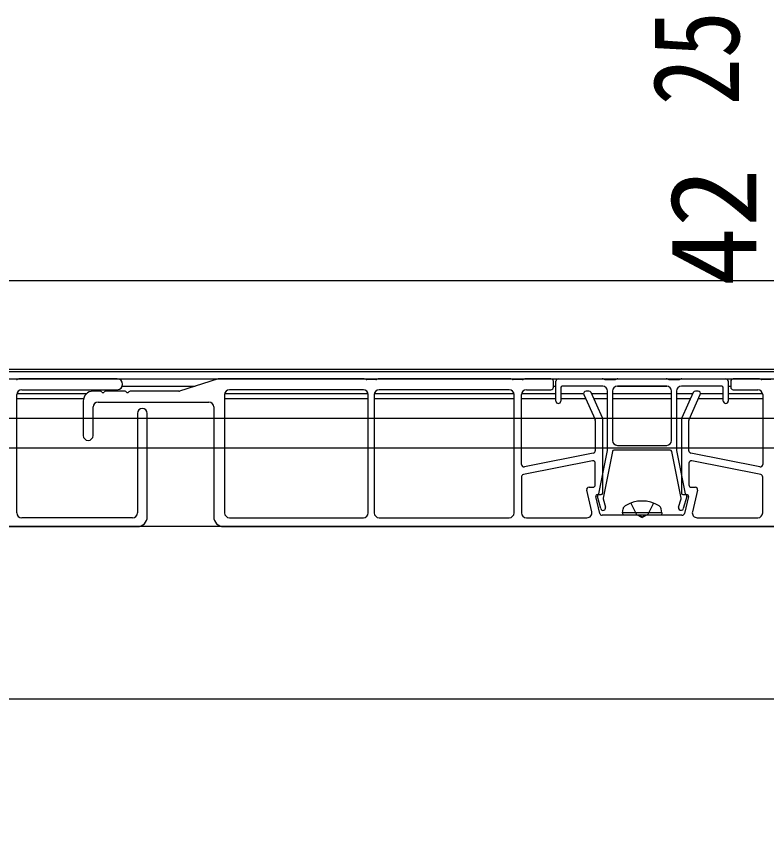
# Model space of a CAD drawing. Units: millimetres, scale not verified. Extents: x -1050 to 1050, y -1565 to 1556.
# Drawn here: x -44.5 to 107.8, y 477.9 to 646.5 of the extents above; entities that cross this region are included whole.
import ezdxf
from ezdxf.enums import TextEntityAlignment as Align

# ---------------------------------------------------------------- set-up
doc = ezdxf.new("R2010")
doc.units = ezdxf.units.MM
doc.header["$LTSCALE"] = 8
for name, color, linetype in [('0-4_YKK_12', 2, 'Continuous'), ('0-5_YKK_13', 4, 'Continuous'), ('0-6_YKK_D', 6, 'Continuous')]:
    doc.layers.add(name, color=color, linetype=linetype)
doc.styles.add('ＭＳ ゴシック', font='')
doc.styles.get('ＭＳ ゴシック').set_extended_font_data('MS Gothic')

msp = doc.modelspace()

# ---------------------------------------------------------------- linework, layer by layer
at = {"layer": '0-4_YKK_12'}
for p, q in [((-877.767, 593), (231.634, 593)), ((-457.031, 575), (198, 575)), ((-456, 574.5), (163, 574.5)), ((-456, 573), (163, 573)), ((-23.073, 571.5), (-8.3, 571.5)), ((64.5, 571.5), (65, 571.5)), ((77.5, 571.5), (87.5, 571.5)), ((100, 571.5), (100.5, 571.5)), ((-44.5, 569), (-30.936, 569)), ((-44.479, 570), (-30.323, 570)), ((-2.3, 569), (26.9, 569)), ((-2.28, 570), (26.88, 570)), ((28.1, 569), (56.5, 569)), ((28.12, 570), (56.48, 570)), ((58, 569), (65, 569)), ((58.02, 570), (65, 570)), ((66, 570), (70.629, 570)), ((66, 569), (71.034, 569)), ((72.227, 570), (75.5, 570)), ((72.682, 569), (75.5, 569)), ((76.5, 570), (88.5, 570)), ((76.5, 569), (88.5, 569)), ((89.5, 570), (92.773, 570)), ((89.5, 569), (92.32, 569)), ((93.967, 569), (99, 569)), ((94.371, 570), (99, 570)), ((100, 570), (106.98, 570)), ((100, 569), (107, 569)), ((198, 543), (-548, 543)), ((198, 508), (-548, 508))]:
    msp.add_line(p, q, dxfattribs=at)
at = {"layer": '0-5_YKK_13'}
for p, q in [((-44.07, 572.973), (-44.43, 572.865)), ((-24.1, 572.994), (-43.927, 572.994)), ((-3.573, 572.977), (-11.427, 570.523)), ((25.927, 573), (-3.424, 573)), ((26.43, 572.871), (26.07, 572.979)), ((28.427, 572.85), (26.573, 572.85)), ((28.93, 572.979), (28.57, 572.871)), ((55.677, 573), (29.073, 573)), ((56.18, 572.871), (55.82, 572.979)), ((58.177, 572.85), (56.323, 572.85)), ((58.68, 572.979), (58.32, 572.871)), ((64, 573), (58.823, 573)), ((64.5, 571.3), (64.5, 572.5)), ((65, 568.5), (65, 572.5)), ((65.5, 573), (74.427, 573)), ((74.57, 572.979), (74.93, 572.871)), ((75.073, 572.85), (76.927, 572.85)), ((77.07, 572.871), (77.43, 572.979)), ((77.573, 573), (87.427, 573)), ((87.57, 572.979), (87.93, 572.871)), ((88.073, 572.85), (89.927, 572.85)), ((90.07, 572.871), (90.43, 572.979)), ((90.573, 573), (99.5, 573)), ((100, 572.5), (100, 568.5)), ((100.5, 572.5), (100.5, 571.3)), ((106.177, 573), (101, 573)), ((106.68, 572.871), (106.32, 572.979)), ((108.677, 572.85), (106.823, 572.85)), ((-43.5, 570.794), (-24.1, 570.794)), ((-27.52, 570.5), (-29, 570.5)), ((-22.52, 570.5), (-26.48, 570.5)), ((-11.576, 570.5), (-21.48, 570.5)), ((25.9, 570.8), (-1.3, 570.8)), ((55.5, 570.8), (29.1, 570.8)), ((59, 570.8), (64, 570.8)), ((66, 571.2), (66, 568.5)), ((74.5, 571.5), (66.3, 571.5)), ((71.678, 570.5), (71.129, 570.5)), ((74.455, 565.099), (72.133, 570.207)), ((75.5, 558.53), (75.5, 570.5)), ((76.5, 570.5), (76.5, 560.5)), ((88.5, 560.5), (88.5, 570.5)), ((89.5, 570.5), (89.5, 558.53)), ((98.7, 571.5), (90.5, 571.5)), ((92.867, 570.207), (90.545, 565.088)), ((93.871, 570.5), (93.322, 570.5)), ((99, 568.5), (99, 571.2)), ((101, 570.8), (106, 570.8)), ((-44.5, 545.794), (-44.5, 569.794)), ((-31, 568.5), (-31, 561.5)), ((-2.3, 569.8), (-2.3, 545.8)), ((26.9, 545.8), (26.9, 569.8)), ((28.1, 569.8), (28.1, 545.8)), ((56.5, 545.8), (56.5, 569.8)), ((58, 555.61), (58, 569.8)), ((70.674, 569.793), (72.955, 564.774)), ((92.045, 564.763), (94.327, 569.793)), ((107, 569.8), (107, 555.61)), ((-29, 561.5), (-29, 567.3)), ((-28, 568.3), (-5.5, 568.3)), ((-4.5, 567.3), (-4.5, 545)), ((-20, 565.994), (-20, 545.794)), ((-18, 544.994), (-18, 565.994)), ((73, 564.567), (73, 558.41)), ((74.5, 549.8), (74.5, 564.892)), ((90.5, 564.881), (90.5, 549.8)), ((92, 558.41), (92, 564.557)), ((-252, 559.001), (233.111, 559.001)), ((73.737, 549.683), (75.494, 558.471)), ((88.234, 558.5), (76.766, 558.5)), ((77.5, 559.5), (87.5, 559.5)), ((89.506, 558.471), (91.263, 549.683)), ((72.598, 557.92), (58.598, 555.12)), ((76.472, 558.259), (74.579, 548.798)), ((90.421, 548.798), (88.528, 558.259)), ((106.402, 555.12), (92.402, 557.92)), ((72.402, 556.351), (58.402, 553.551)), ((73, 551.5), (73, 555.86)), ((92, 555.86), (92, 551.5)), ((106.598, 553.551), (92.598, 556.351)), ((58, 553.06), (58, 545.8)), ((107, 545.8), (107, 553.06)), ((72.284, 546.032), (71.248, 550.384)), ((71.734, 551), (72.5, 551)), ((92.5, 551), (93.266, 551)), ((93.752, 550.384), (92.716, 546.032)), ((73.909, 545.684), (73.088, 549.131)), ((73.38, 549.5), (74.2, 549.5)), ((74.12, 546.662), (73.414, 549.111)), ((74.585, 548.656), (75.08, 546.938)), ((89.92, 546.938), (90.415, 548.656)), ((90.8, 549.5), (91.62, 549.5)), ((91.586, 549.111), (90.88, 546.662)), ((91.912, 549.131), (91.091, 545.684)), ((78.5, 545.8), (78.641, 546.602)), ((86.5, 545.8), (86.359, 546.602)), ((-1.3, 544.8), (25.9, 544.8)), ((29.1, 544.8), (55.5, 544.8)), ((59, 544.8), (71.311, 544.8)), ((81.98, 545.3), (74.395, 545.3)), ((86.5, 545.8), (78.5, 545.8)), ((78.5, 545.8), (78.588, 545.3)), ((86.412, 545.3), (78.588, 545.3)), ((90.605, 545.3), (83.02, 545.3)), ((86.5, 545.8), (86.412, 545.3)), ((93.689, 544.8), (106, 544.8)), ((-21, 544.794), (-43.5, 544.794)), ((-216.5, 542.994), (-20, 542.994)), ((-2.5, 543), (194, 543))]:
    msp.add_line(p, q, dxfattribs=at)
for points in [[(87.5, 571.5), (82.5, 571.5), (77.5, 571.5)], [(-252, 433.001), (-252, 565.001), (233.313, 565.001)], [(80.2, 547.779), (81.355, 545.463), (82.5, 544.854)], [(84.8, 547.779), (83.645, 545.463), (82.5, 544.854)]]:
    msp.add_lwpolyline(points, dxfattribs=at)
for centre, radius, start, end in [((-44.573, 573.344), 0.5, 270, 286.69924), ((-43.927, 572.494), 0.5, 90, 106.69924), ((-24.1, 571.894), 1.1, 270, 90), ((-3.424, 572.5), 0.5, 90, 107.35402), ((25.927, 572.5), 0.5, 73.30076, 90), ((26.573, 573.35), 0.5, 253.30076, 270), ((28.427, 573.35), 0.5, 270, 286.69924), ((29.073, 572.5), 0.5, 90, 106.69924), ((55.677, 572.5), 0.5, 73.30076, 90), ((56.323, 573.35), 0.5, 253.30076, 270), ((58.177, 573.35), 0.5, 270, 286.69924), ((58.823, 572.5), 0.5, 90, 106.69924), ((64, 572.5), 0.5, 0, 90), ((65.5, 572.5), 0.5, 90, 180), ((74.427, 572.5), 0.5, 73.30076, 90), ((75.073, 573.35), 0.5, 253.30076, 270), ((76.927, 573.35), 0.5, 270, 286.69924), ((77.573, 572.5), 0.5, 90, 106.69924), ((87.427, 572.5), 0.5, 73.30076, 90), ((88.073, 573.35), 0.5, 253.30076, 270), ((89.927, 573.35), 0.5, 270, 286.69924), ((90.573, 572.5), 0.5, 90, 106.69924), ((99.5, 572.5), 0.5, 0, 90), ((101, 572.5), 0.5, 90, 180), ((106.177, 572.5), 0.5, 73.30076, 90), ((106.823, 573.35), 0.5, 253.30076, 270), ((-43.5, 569.794), 1, 90, 180), ((-29, 568.5), 2, 90, 180), ((-27.52, 570.2), 0.3, 30, 90), ((-27, 570.5), 0.3, 210, 330), ((-26.48, 570.2), 0.3, 90, 150), ((-22.52, 570.2), 0.3, 30, 90), ((-22, 570.5), 0.3, 210, 330), ((-21.48, 570.2), 0.3, 90, 150), ((-11.576, 571), 0.5, 270, 287.35402), ((-1.3, 569.8), 1, 90, 180), ((25.9, 569.8), 1, 0, 90), ((29.1, 569.8), 1, 90, 180), ((55.5, 569.8), 1, 360, 90), ((59, 569.8), 1, 90, 180), ((64, 571.3), 0.5, 270, 0), ((66.3, 571.2), 0.3, 90, 180), ((71.129, 570), 0.5, 90, 204.44395), ((71.678, 570), 0.5, 24.44395, 90), ((74.5, 570.5), 1, 0, 90), ((77.5, 570.5), 1, 90, 180), ((87.5, 570.5), 1, 0, 90), ((90.5, 570.5), 1, 90, 180), ((93.322, 570), 0.5, 90, 155.5983), ((93.871, 570), 0.5, 335.5983, 90), ((98.7, 571.2), 0.3, 360, 90), ((101, 571.3), 0.5, 180, 270), ((106, 569.8), 1, 0, 90), ((65.5, 568.5), 0.5, 180, 270), ((65.5, 568.5), 0.5, 270, 0), ((99.5, 568.5), 0.5, 180, 270), ((99.5, 568.5), 0.5, 270, 0), ((-28, 567.3), 1, 90, 180), ((-19, 565.994), 1, 0, 180), ((-5.5, 567.3), 1, 0, 90), ((74, 564.892), 0.5, 0, 24.44395), ((91, 564.881), 0.5, 155.5983, 180), ((72.5, 564.567), 0.5, 360, 24.44395), ((92.5, 564.557), 0.5, 155.5983, 180), ((-30, 561.5), 1, 180, 0), ((77.5, 560.5), 1, 180, 270), ((87.5, 560.5), 1, 270, 360), ((72.5, 558.41), 0.5, 281.30993, 0), ((75.2, 558.53), 0.3, 348.69007, 0), ((76.766, 558.2), 0.3, 90, 168.69007), ((88.234, 558.2), 0.3, 11.30993, 90), ((89.8, 558.53), 0.3, 180, 191.30993), ((92.5, 558.41), 0.5, 180, 258.69007), ((58.5, 555.61), 0.5, 180, 281.30993), ((72.5, 555.86), 0.5, 0, 101.30993), ((92.5, 555.86), 0.5, 78.69007, 180), ((106.5, 555.61), 0.5, 258.69007, 0), ((58.5, 553.06), 0.5, 101.30993, 180), ((106.5, 553.06), 0.5, 0, 78.69007), ((71.734, 550.5), 0.5, 90, 193.3925), ((72.5, 551.5), 0.5, 270, 0), ((92.5, 551.5), 0.5, 180, 270), ((93.266, 550.5), 0.5, 346.6075, 90), ((73.38, 549.2), 0.3, 90, 193.3925), ((73.7, 549.2), 0.3, 114.827, 197.33887), ((73.442, 549.742), 0.3, 296.01796, 348.69007), ((74.2, 549.8), 0.3, 270, 0), ((74.874, 548.739), 0.3, 168.69007, 196.079), ((82.5, 541.7), 6.5, 57.94412, 122.05588), ((90.126, 548.739), 0.3, 343.921, 11.30993), ((90.8, 549.8), 0.3, 180, 270), ((91.558, 549.742), 0.3, 191.30993, 243.98204), ((91.3, 549.2), 0.3, 342.66113, 65.173), ((91.62, 549.2), 0.3, 346.6075, 90), ((74.6, 546.8), 0.5, 196.079, 16.079), ((79.528, 546.446), 0.9, 122.05588, 170), ((85.472, 546.446), 0.9, 10, 57.94412), ((90.4, 546.8), 0.5, 163.921, 343.921), ((-43.5, 545.794), 1, 180, 270), ((-21, 545.794), 1, 270, 0), ((-20, 544.994), 2, 270, 0), ((-2.5, 545), 2, 180, 270), ((-1.3, 545.8), 1, 180, 270), ((25.9, 545.8), 1, 270, 0), ((29.1, 545.8), 1, 180, 270), ((55.5, 545.8), 1, 270, 360), ((59, 545.8), 1, 180, 270), ((71.311, 545.8), 1, 270, 13.3925), ((74.395, 545.8), 0.5, 193.3925, 270), ((81.98, 545), 0.3, 30, 90), ((82.5, 545.3), 0.3, 210, 330), ((83.02, 545), 0.3, 90, 150), ((90.605, 545.8), 0.5, 270, 346.6075), ((93.689, 545.8), 1, 166.6075, 270), ((106, 545.8), 1, 270, 0)]:
    msp.add_arc(centre, radius, start, end, dxfattribs=at)

# ---------------------------------------------------------------- texts
at = {"layer": '0-6_YKK_D', "style": 'ＭＳ ゴシック', "width": 0.8}
msp.add_text('25', height=17.6, rotation=90, dxfattribs=at).set_placement((107.5, 628.537), align=Align.BOTTOM_LEFT)
at = {"layer": '0-6_YKK_D', "style": 'ＭＳ ゴシック'}
msp.add_text('42', height=17.6, rotation=90, dxfattribs=at).set_placement((111, 591.818), align=Align.BOTTOM_LEFT)

doc.saveas('drawing.dxf')
